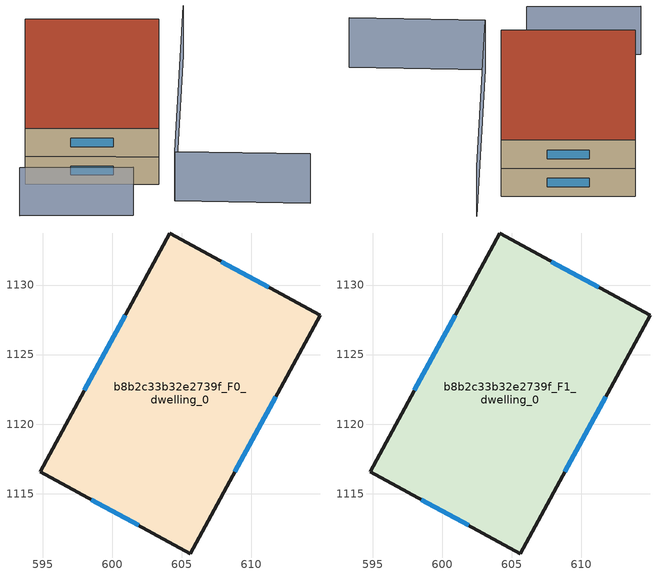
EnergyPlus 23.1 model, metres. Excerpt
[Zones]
b8b2c33b32e2739f_F0_dwelling_0
 floor ground (EU_floor_Construction): 614.95,1127.82 605.62,1110.7 594.82,1116.58 604.15,1133.71 z0
 wall outside (EU_wall_Construction): 604.15,1133.71 594.82,1116.58 605.62,1110.7 614.95,1127.82 604.15,1133.71 z0:3
 window (EU_Window_Construction): 600.95,1127.85 598.01,1122.45 / 611.25,1129.84 607.85,1131.69 / 608.82,1116.56 611.76,1121.96 / 598.52,1114.57 601.92,1112.71 z1.03:1.97
b8b2c33b32e2739f_F1_dwelling_0
 floor to b8b2c33b32e2739f_F0_dwelling_0 (EU_floor_Construction): 614.95,1127.82 605.62,1110.7 594.82,1116.58 604.15,1133.71 z3
 wall outside (EU_wall_Construction): 604.15,1133.71 594.82,1116.58 605.62,1110.7 614.95,1127.82 604.15,1133.71 z3:6
 window (EU_Window_Construction): 600.95,1127.85 598.01,1122.45 / 611.25,1129.84 607.85,1131.69 / 608.82,1116.56 611.76,1121.96 / 598.52,1114.57 601.92,1112.71 z4.03:4.97
 roof outside (EU_roof_Construction): 605.62,1110.7 614.95,1127.82 604.15,1133.71 594.82,1116.58 z6
shading: 591.69,1111.87 600.91,1106.96 z0:5.2; 616.27,1101.09 605.5,1107.39 / 605.5,1107.39 618.61,1129.78 z0:5.3
[Building]
EU S2 Campaign: North Axis=0; Terrain=City; Solar Distribution=FullExterior
[Site:Location]
Cape.Town.Intl.AP: Latitude=-33.965; Longitude=18.602; Time Zone=2; Elevation=46
[SizingPeriod:WeatherFileDays]
AnnualSizingPeriod: Begin Month=1; Begin Day of Month=1; End Month=12; End Day of Month=31; Day of Week for Start Day=Monday; Use Weather File Daylight Saving Period=No; Use Weather File Rain and Snow Indicators=No
[MATERIAL]
EU_InternalMass_Material: Roughness=MediumRough; Thickness=0.1; Conductivity=1; Density=1800; Specific Heat=900; Thermal Absorptance=0.9; Solar Absorptance=0.7; Visible Absorptance=0.7
[MATERIAL:NOMASS] Roughness=MediumRough; Thermal Absorptance=0.9; Solar Absorptance=0.7; Visible Absorptance=0.7
Name | Thermal Resistance
EU_wall_NoMass | 0.493876
EU_roof_NoMass | 0.449382
EU_floor_NoMass | 1.25
[WINDOWMATERIAL:SIMPLEGLAZINGSYSTEM]
EU_Window_SimpleGlazing: UFactor=4.4; Solar Heat Gain Coefficient=0.85; Visible Transmittance=0.85
[CONSTRUCTION]
EU_wall_Construction: EU_wall_NoMass
EU_roof_Construction: EU_roof_NoMass
EU_floor_Construction: EU_floor_NoMass
EU_Window_Construction: EU_Window_SimpleGlazing
EU_InternalMass_Construction: EU_InternalMass_Material
[ZONE] Type=1; Multiplier=1; Ceiling Height=autocalculate; Floor Area=autocalculate; Part of Total Floor Area=Yes
Name | Volume
b8b2c33b32e2739f_F0_dwelling_0 | 719.9
b8b2c33b32e2739f_F1_dwelling_0 | 719.899
[INTERNALMASS] Construction=EU_InternalMass_Construction; Surface Area=239.966
Name | Zone or ZoneList
b8b2c33b32e2739f_F0_dwelling_0_EU_InternalMass | b8b2c33b32e2739f_F0_dwelling_0
b8b2c33b32e2739f_F1_dwelling_0_EU_InternalMass | b8b2c33b32e2739f_F1_dwelling_0
[OTHEREQUIPMENT] Fuel Type=Electricity; Design Level Calculation Method=Watts/Area; Power per Zone Floor Area=1; Fraction Latent=0; Fraction Radiant=0; Fraction Lost=0; Carbon Dioxide Generation Rate=0; EndUse Subcategory=EU_Step8_InternalGains
Name | Zone or ZoneList or Space or SpaceList | Schedule
EU_Step8_InternalGain_b8b2c33b32e2739f_F0_dwelling_0_f000 | b8b2c33b32e2739f_F0_dwelling_0 | EU_Step8_GainSchedule_b8b2c33b32e2739f_F0_dwelling_0_f000
EU_Step8_InternalGain_b8b2c33b32e2739f_F1_dwelling_0_f000 | b8b2c33b32e2739f_F1_dwelling_0 | EU_Step8_GainSchedule_b8b2c33b32e2739f_F1_dwelling_0_f000
[ZONEVENTILATION:DESIGNFLOWRATE] Schedule=EU_AlwaysOn; Design Flow Rate Calculation Method=AirChanges/Hour; Air Changes per Hour=0.64; Ventilation Type=Natural; Fan Pressure Rise=0; Fan Total Efficiency=1; Constant Term Coefficient=1; Temperature Term Coefficient=0; Velocity Term Coefficient=0; Velocity Squared Term Coefficient=0; Minimum Indoor Temperature=-100; Maximum Indoor Temperature=100; Delta Temperature=-100; Minimum Outdoor Temperature=-100; Maximum Outdoor Temperature=100; Maximum Wind Speed=40
Name | Zone or ZoneList or Space or SpaceList
EU_ConstantAir_b8b2c33b32e2739f_F0_dwelling_0 | b8b2c33b32e2739f_F0_dwelling_0
EU_ConstantAir_b8b2c33b32e2739f_F1_dwelling_0 | b8b2c33b32e2739f_F1_dwelling_0
[HVACTEMPLATE:THERMOSTAT] Constant Heating Setpoint=20; Constant Cooling Setpoint=50
EU_HeatOnly_b8b2c33b32e2739f_F0_dwelling_0; EU_HeatOnly_b8b2c33b32e2739f_F1_dwelling_0
[HVACTEMPLATE:ZONE:IDEALLOADSAIRSYSTEM] System Availability Schedule=EU_AlwaysOn; Maximum Heating Supply Air Temperature=50; Minimum Cooling Supply Air Temperature=13; Maximum Heating Supply Air Humidity Ratio=0.0156; Minimum Cooling Supply Air Humidity Ratio=0.0077; Heating Limit=NoLimit; Cooling Limit=NoLimit; Heating Availability Schedule=EU_AlwaysOn; Cooling Availability Schedule=EU_CoolingOff; Dehumidification Control Type=ConstantSensibleHeatRatio; Cooling Sensible Heat Ratio=0.7; Dehumidification Setpoint=60; Humidification Control Type=None; Humidification Setpoint=30; Outdoor Air Method=None; Outdoor Air Flow Rate per Person=0.00944; Outdoor Air Flow Rate per Zone Floor Area=0; Outdoor Air Flow Rate per Zone=0; Demand Controlled Ventilation Type=None; Outdoor Air Economizer Type=NoEconomizer; Heat Recovery Type=None; Sensible Heat Recovery Effectiveness=0.7; Latent Heat Recovery Effectiveness=0.65
Name | Template Thermostat
b8b2c33b32e2739f_F0_dwelling_0 | EU_HeatOnly_b8b2c33b32e2739f_F0_dwelling_0
b8b2c33b32e2739f_F1_dwelling_0 | EU_HeatOnly_b8b2c33b32e2739f_F1_dwelling_0
[SIZING:ZONE] Zone Cooling Design Supply Air Temperature Input Method=SupplyAirTemperature; Zone Cooling Design Supply Air Temperature=13; Zone Heating Design Supply Air Temperature Input Method=SupplyAirTemperature; Zone Heating Design Supply Air Temperature=50; Zone Cooling Design Supply Air Humidity Ratio=0.008; Zone Heating Design Supply Air Humidity Ratio=0.008; Cooling Design Air Flow Method=DesignDay; Cooling Design Air Flow Rate=0; Cooling Minimum Air Flow per Zone Floor Area=0.000762; Cooling Minimum Air Flow=0; Cooling Minimum Air Flow Fraction=0.2; Heating Design Air Flow Method=DesignDay; Heating Design Air Flow Rate=0; Heating Maximum Air Flow per Zone Floor Area=0.002032; Heating Maximum Air Flow=0.141576; Heating Maximum Air Flow Fraction=0.3; Account for Dedicated Outdoor Air System=No; Dedicated Outdoor Air System Control Strategy=NeutralSupplyAir; Dedicated Outdoor Air Low Setpoint Temperature for Design=autosize; Dedicated Outdoor Air High Setpoint Temperature for Design=autosize; Zone Load Sizing Method=Sensible Load Only No Latent Load; Zone Latent Cooling Design Supply Air Humidity Ratio Input Method=HumidityRatioDifference; Zone Cooling Design Supply Air Humidity Ratio Difference=0.005; Zone Latent Heating Design Supply Air Humidity Ratio Input Method=HumidityRatioDifference; Zone Humidification Design Supply Air Humidity Ratio Difference=0.005
b8b2c33b32e2739f_F0_dwelling_0; b8b2c33b32e2739f_F1_dwelling_0
[SCHEDULE:CONSTANT]
Name | Hourly Value
EU_AlwaysOn | 1
EU_CoolingOff | 0
[SCHEDULE:FILE] Column Number=1; Rows to Skip at Top=0; Number of Hours of Data=8760; Column Separator=Comma; Interpolate to Timestep=No; Minutes per Item=60; Adjust Schedule for Daylight Savings=Yes
Name | File
EU_Step8_GainSchedule_b8b2c33b32e2739f_F0_dwelling_0_f000 | ../../schedules/b8b2c33b32e2739f/b8b2c33b32e2739f_F0_dwelling_0_f000_gain.csv
EU_Step8_GainSchedule_b8b2c33b32e2739f_F1_dwelling_0_f000 | ../../schedules/b8b2c33b32e2739f/b8b2c33b32e2739f_F1_dwelling_0_f000_gain.csv
